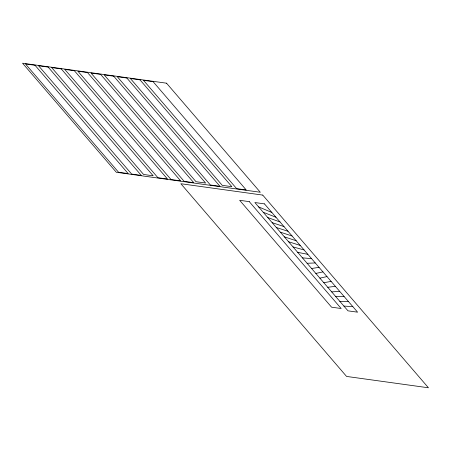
<?xml version="1.0" encoding="UTF-8"?>
<svg xmlns="http://www.w3.org/2000/svg" width="451" height="451" viewBox="0 0 451 451"><rect width="100%" height="100%" fill="white"/><g stroke="black" fill="none" stroke-linecap="round" stroke-linejoin="round"><path stroke-width="0.68" d="M319.877 278.143L326.981 276.57M315.83 273.436L322.95 271.885M323.812 282.715L331.124 281.39M311.585 268.497L319.049 267.347M327.736 287.281L335.369 286.329M331.705 291.898L339.682 291.346M307.103 263.283L315.26 262.944M335.73 296.578L344.051 296.425M339.795 301.307L348.448 301.539M343.887 306.066L352.862 306.674M302.435 257.859L311.551 258.632M297.699 252.351L307.847 254.325M293.037 246.928L304.075 249.933M288.578 241.742L300.18 245.406M276.345 227.513L288.014 231.262M280.353 232.18L292.073 235.98M284.372 236.848L296.155 240.727M272.167 222.659L284.006 226.594M267.787 217.562L280.003 221.937M263.237 212.274L275.956 217.23M258.603 206.885L271.857 212.466M166.526 83.187L22.55 63.213L116.335 172.276L260.312 192.256L166.526 83.187M35.037 65.282L25.436 63.946L118.562 172.248L128.163 173.579L35.037 65.282M48.156 67.098L38.555 65.767L131.681 174.069L141.281 175.4L48.156 67.098M61.274 68.918L51.673 67.588L143.581 174.469L153.182 175.805L61.274 68.918M74.392 70.739L64.792 69.409L157.918 177.711L167.518 179.041L74.392 70.739M87.511 72.56L77.91 71.23L171.036 179.532L180.637 180.862L87.511 72.56M100.629 74.381L91.023 73.051L184.155 181.353L193.755 182.683L100.629 74.381M113.748 76.202L104.147 74.872L196.016 181.702L205.611 183.033L113.748 76.202M126.861 78.023L117.26 76.687L210.391 184.989L219.992 186.319L126.861 78.023M139.985 79.838L130.384 78.508L222.247 185.344L231.848 186.675L139.985 79.838M153.098 81.659L143.497 80.329L236.628 188.631L246.223 189.961L153.098 81.659M262.758 195.097L180.868 183.732L346.56 376.427L428.45 387.787L262.758 195.097M249.268 201.636L239.667 200.306L331.575 307.187L341.176 308.518L249.268 201.636M264.466 203.875L254.866 202.538L347.992 310.84L357.592 312.177L264.466 203.875"/></g></svg>
